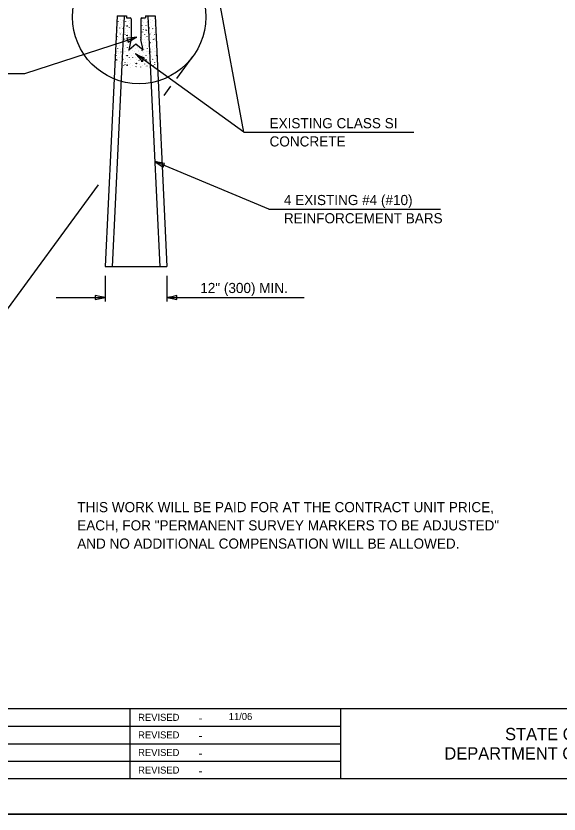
# Model space of a CAD drawing. Extents: x 0 to 2.83, y 0 to 1.83.
# Drawn here: x 0.796 to 1.44, y 0 to 0.946 of the extents above; entities that cross this region are included whole.
import ezdxf

# ---------------------------------------------------------------- set-up
doc = ezdxf.new("R2010")
doc.units = 0
for name, color, linetype in [('RD_Pr_Roadway_Dimensions', 7, 'Continuous'), ('RD_Pr_Roadway_Items', 7, 'Continuous'), ('RD_Pr_Roadway_Notes', 7, 'Continuous'), ('SH_General_Details', 7, 'Continuous'), ('SH_Printer_Plotting_Border', 7, 'Continuous')]:
    doc.layers.add(name, color=color, linetype=linetype)

msp = doc.modelspace()

# ---------------------------------------------------------------- linework, layer by layer
at = {"layer": 'RD_Pr_Roadway_Dimensions'}
for p, q in [((0.90211, 0.63755), (0.90211, 0.60715)), ((0.97527, 0.63755), (0.97527, 0.60715)), ((0.84419, 0.61185), (0.90211, 0.61185)), ((0.97527, 0.61185), (1.13788, 0.61185))]:
    msp.add_line(p, q, dxfattribs=at)
for points in [[(0.89045, 0.61429), (0.89045, 0.61185), (0.89045, 0.60941), (0.89628, 0.61084), (0.90211, 0.61185), (0.89589, 0.61298)], [(0.98692, 0.60941), (0.98693, 0.61185), (0.98693, 0.61429), (0.9811, 0.61286), (0.97527, 0.61185), (0.98149, 0.61072)]]:
    msp.add_lwpolyline(points, close=True, dxfattribs=at)
at = {"layer": 'RD_Pr_Roadway_Items'}
for p, q in [((0.91622, 0.94551), (0.90211, 0.64882)), ((0.92468, 0.94512), (0.91058, 0.64843)), ((0.91622, 0.94551), (0.92741, 0.94551)), ((0.91664, 0.93811), (0.91664, 0.93821)), ((0.91704, 0.94193), (0.91704, 0.94204)), ((0.91773, 0.93908), (0.91773, 0.9392)), ((0.91822, 0.93616), (0.91822, 0.93625)), ((0.92059, 0.94124), (0.92059, 0.94132)), ((0.92115, 0.93798), (0.92115, 0.9381)), ((0.92299, 0.94496), (0.92299, 0.94506)), ((0.92299, 0.94048), (0.92299, 0.94058)), ((0.92521, 0.94207), (0.92521, 0.94217)), ((0.92558, 0.93886), (0.92558, 0.93896)), ((0.92678, 0.93908), (0.92678, 0.9392)), ((0.92741, 0.94551), (0.92741, 0.94327)), ((0.92741, 0.94327), (0.93193, 0.94327)), ((0.92871, 0.9431), (0.92871, 0.9432)), ((0.92981, 0.93897), (0.92981, 0.93908)), ((0.93042, 0.93996), (0.93042, 0.94006)), ((0.93067, 0.93649), (0.93067, 0.93659)), ((0.93304, 0.94216), (0.93304, 0.91839)), ((0.94434, 0.94216), (0.94434, 0.91782)), ((0.94463, 0.93973), (0.94463, 0.93984)), ((0.94541, 0.94224), (0.94541, 0.94234)), ((0.94547, 0.94327), (0.94996, 0.94327)), ((0.94582, 0.94281), (0.94582, 0.94292)), ((0.94582, 0.9386), (0.94582, 0.9387)), ((0.94603, 0.93996), (0.94603, 0.94006)), ((0.94696, 0.93735), (0.94696, 0.93745)), ((0.94905, 0.94099), (0.94905, 0.94109)), ((0.94996, 0.94551), (0.94996, 0.94327)), ((0.94996, 0.94551), (0.9612, 0.94551)), ((0.95054, 0.93815), (0.95054, 0.93826)), ((0.95181, 0.93811), (0.95181, 0.93821)), ((0.95221, 0.94193), (0.95221, 0.94204)), ((0.95274, 0.94512), (0.96682, 0.64843)), ((0.95291, 0.93908), (0.95291, 0.9392)), ((0.95339, 0.93616), (0.95339, 0.93625)), ((0.95573, 0.94124), (0.95573, 0.94132)), ((0.95631, 0.93798), (0.95631, 0.9381)), ((0.95816, 0.94496), (0.95816, 0.94506)), ((0.95816, 0.94048), (0.95816, 0.94058)), ((0.96037, 0.94207), (0.96037, 0.94217)), ((0.96073, 0.93886), (0.96073, 0.93896)), ((0.9612, 0.94551), (0.97527, 0.64882)), ((0.91718, 0.93181), (0.91718, 0.93192)), ((0.91952, 0.93117), (0.91952, 0.93127)), ((0.91971, 0.93578), (0.91971, 0.9359)), ((0.92136, 0.93268), (0.92136, 0.93278)), ((0.92338, 0.92931), (0.92338, 0.92941)), ((0.92347, 0.9304), (0.92347, 0.93049)), ((0.92569, 0.93429), (0.92569, 0.93439)), ((0.92627, 0.93051), (0.92627, 0.93062)), ((0.92871, 0.9287), (0.92871, 0.9288)), ((0.93111, 0.93164), (0.93111, 0.93175)), ((0.93266, 0.92865), (0.93266, 0.92876)), ((0.94582, 0.93392), (0.94582, 0.93403)), ((0.94738, 0.92927), (0.94738, 0.92938)), ((0.94778, 0.93214), (0.94778, 0.93223)), ((0.95081, 0.93401), (0.95081, 0.93412)), ((0.95233, 0.93181), (0.95233, 0.93192)), ((0.9547, 0.93117), (0.9547, 0.93127)), ((0.95487, 0.93578), (0.95487, 0.9359)), ((0.95655, 0.93268), (0.95655, 0.93278)), ((0.95855, 0.92931), (0.95855, 0.92941)), ((0.95864, 0.9304), (0.95864, 0.93049)), ((0.96087, 0.93429), (0.96087, 0.93439)), ((0.96143, 0.93051), (0.96143, 0.93062)), ((0.91586, 0.9258), (0.91586, 0.92588)), ((0.91678, 0.92136), (0.91678, 0.92145)), ((0.91718, 0.91721), (0.91718, 0.91731)), ((0.91822, 0.91956), (0.91822, 0.91966)), ((0.91878, 0.92628), (0.91878, 0.92639)), ((0.92035, 0.92405), (0.92035, 0.92415)), ((0.92124, 0.91751), (0.92124, 0.91759)), ((0.92169, 0.92619), (0.92169, 0.92631)), ((0.92203, 0.92033), (0.92203, 0.92042)), ((0.92411, 0.92179), (0.92411, 0.92191)), ((0.92431, 0.91734), (0.92431, 0.91745)), ((0.92543, 0.91813), (0.92543, 0.91822)), ((0.92569, 0.92533), (0.92569, 0.92543)), ((0.92595, 0.92334), (0.92595, 0.92346)), ((0.92868, 0.926), (0.92868, 0.92609)), ((0.93304, 0.91839), (0.93024, 0.90521)), ((0.93056, 0.92065), (0.93056, 0.92076)), ((0.93077, 0.92281), (0.93077, 0.92292)), ((0.93083, 0.91773), (0.93083, 0.91784)), ((0.9327, 0.92442), (0.9327, 0.92453)), ((0.93922, 0.92007), (0.93922, 0.92017)), ((0.94716, 0.90521), (0.94434, 0.91782)), ((0.94446, 0.92019), (0.94446, 0.9203)), ((0.94538, 0.92645), (0.94538, 0.92656)), ((0.94643, 0.9223), (0.94643, 0.92241)), ((0.94643, 0.91799), (0.94643, 0.9181)), ((0.94688, 0.92645), (0.94688, 0.92656)), ((0.9484, 0.9177), (0.9484, 0.9178)), ((0.94919, 0.92372), (0.94919, 0.92381)), ((0.94988, 0.92024), (0.94988, 0.92034)), ((0.95102, 0.9258), (0.95102, 0.92588)), ((0.95193, 0.92136), (0.95193, 0.92145)), ((0.95233, 0.91721), (0.95233, 0.91731)), ((0.95339, 0.91956), (0.95339, 0.91966)), ((0.95394, 0.92628), (0.95394, 0.92639)), ((0.95554, 0.92405), (0.95554, 0.92415)), ((0.9564, 0.91751), (0.9564, 0.91759)), ((0.95683, 0.92619), (0.95683, 0.92631)), ((0.9572, 0.92033), (0.9572, 0.92042)), ((0.95929, 0.92179), (0.95929, 0.92191)), ((0.95946, 0.91734), (0.95946, 0.91745)), ((0.96061, 0.91813), (0.96061, 0.91822)), ((0.96087, 0.92533), (0.96087, 0.92543)), ((0.96113, 0.92334), (0.96113, 0.92346)), ((0.91498, 0.9139), (0.91498, 0.91399)), ((0.9151, 0.91052), (0.9151, 0.91062)), ((0.91878, 0.91048), (0.91878, 0.9106)), ((0.92299, 0.90978), (0.92299, 0.90989)), ((0.92347, 0.91375), (0.92347, 0.91387)), ((0.92609, 0.91052), (0.92609, 0.91062)), ((0.92782, 0.91404), (0.92782, 0.91414)), ((0.92871, 0.90792), (0.92871, 0.90803)), ((0.92898, 0.91212), (0.92898, 0.9122)), ((0.93024, 0.90521), (0.93864, 0.91254)), ((0.93619, 0.90978), (0.93619, 0.90989)), ((0.93864, 0.91254), (0.94716, 0.90521)), ((0.93895, 0.91212), (0.93895, 0.9122)), ((0.94016, 0.90862), (0.94016, 0.90873)), ((0.94025, 0.91023), (0.94025, 0.91034)), ((0.94303, 0.90854), (0.94303, 0.90865)), ((0.9453, 0.91562), (0.9453, 0.91573)), ((0.94696, 0.9145), (0.94696, 0.9146)), ((0.947, 0.91048), (0.947, 0.9106)), ((0.95015, 0.9139), (0.95015, 0.91399)), ((0.95029, 0.91052), (0.95029, 0.91062)), ((0.95394, 0.91048), (0.95394, 0.9106)), ((0.95816, 0.90978), (0.95816, 0.90989)), ((0.95864, 0.91375), (0.95864, 0.91387)), ((0.96126, 0.91052), (0.96126, 0.91062)), ((0.96151, 0.91509), (0.96151, 0.91519)), ((0.91537, 0.90295), (0.91537, 0.90306)), ((0.91562, 0.89881), (0.91562, 0.89892)), ((0.91664, 0.90291), (0.91664, 0.90301)), ((0.91704, 0.90676), (0.91704, 0.90687)), ((0.91773, 0.90391), (0.91773, 0.904)), ((0.91822, 0.90096), (0.91822, 0.90106)), ((0.91971, 0.90061), (0.91971, 0.90071)), ((0.92059, 0.90604), (0.92059, 0.90614)), ((0.92115, 0.90281), (0.92115, 0.9029)), ((0.92299, 0.90529), (0.92299, 0.90541)), ((0.92521, 0.90689), (0.92521, 0.90697)), ((0.92558, 0.90367), (0.92558, 0.90377)), ((0.92569, 0.8991), (0.92569, 0.8992)), ((0.92678, 0.90391), (0.92678, 0.904)), ((0.92981, 0.9038), (0.92981, 0.90391)), ((0.93042, 0.90477), (0.93042, 0.90486)), ((0.93067, 0.9013), (0.93067, 0.9014)), ((0.93348, 0.89893), (0.93348, 0.89903)), ((0.93435, 0.90689), (0.93435, 0.90697)), ((0.93489, 0.90456), (0.93489, 0.90467)), ((0.93554, 0.90105), (0.93554, 0.90115)), ((0.93743, 0.90342), (0.93743, 0.90352)), ((0.93791, 0.90655), (0.93791, 0.90665)), ((0.9404, 0.90019), (0.9404, 0.90029)), ((0.94118, 0.90493), (0.94118, 0.90502)), ((0.94132, 0.90346), (0.94132, 0.90357)), ((0.94307, 0.90086), (0.94307, 0.90095)), ((0.94463, 0.90456), (0.94463, 0.90467)), ((0.94582, 0.90342), (0.94582, 0.90352)), ((0.94582, 0.89875), (0.94582, 0.89883)), ((0.94603, 0.90477), (0.94603, 0.90486)), ((0.94696, 0.90216), (0.94696, 0.90227)), ((0.94905, 0.9058), (0.94905, 0.90591)), ((0.95054, 0.90295), (0.95054, 0.90306)), ((0.95081, 0.89881), (0.95081, 0.89892)), ((0.95181, 0.90291), (0.95181, 0.90301)), ((0.95221, 0.90676), (0.95221, 0.90687)), ((0.95291, 0.90391), (0.95291, 0.904)), ((0.95339, 0.90096), (0.95339, 0.90106)), ((0.95487, 0.90061), (0.95487, 0.90071)), ((0.95573, 0.90604), (0.95573, 0.90614)), ((0.95631, 0.90281), (0.95631, 0.9029)), ((0.95816, 0.90529), (0.95816, 0.90541)), ((0.96037, 0.90689), (0.96037, 0.90697)), ((0.96073, 0.90367), (0.96073, 0.90377)), ((0.96087, 0.8991), (0.96087, 0.8992)), ((0.96197, 0.90391), (0.96197, 0.904)), ((0.91586, 0.8906), (0.91586, 0.89071)), ((0.91718, 0.89663), (0.91718, 0.89672)), ((0.91878, 0.89111), (0.91878, 0.89122)), ((0.91952, 0.89598), (0.91952, 0.8961)), ((0.92035, 0.88886), (0.92035, 0.88896)), ((0.92136, 0.89749), (0.92136, 0.89758)), ((0.92169, 0.89102), (0.92169, 0.89113)), ((0.92338, 0.89412), (0.92338, 0.89424)), ((0.92347, 0.89521), (0.92347, 0.89531)), ((0.92569, 0.89015), (0.92569, 0.89026)), ((0.92627, 0.89534), (0.92627, 0.89545)), ((0.92868, 0.89081), (0.92868, 0.89089)), ((0.92871, 0.8935), (0.92871, 0.8936)), ((0.93111, 0.89646), (0.93111, 0.89656)), ((0.93266, 0.89347), (0.93266, 0.89356)), ((0.9327, 0.88924), (0.9327, 0.88933)), ((0.93489, 0.89646), (0.93489, 0.89656)), ((0.9365, 0.8906), (0.9365, 0.89071)), ((0.93829, 0.89669), (0.93829, 0.8968)), ((0.93909, 0.89435), (0.93909, 0.89445)), ((0.94235, 0.89288), (0.94235, 0.893)), ((0.94303, 0.89598), (0.94303, 0.8961)), ((0.94425, 0.89362), (0.94425, 0.89373)), ((0.94538, 0.89127), (0.94538, 0.89139)), ((0.94688, 0.89127), (0.94688, 0.89139)), ((0.94738, 0.8941), (0.94738, 0.89419)), ((0.94778, 0.89694), (0.94778, 0.89706)), ((0.95102, 0.8906), (0.95102, 0.89071)), ((0.95233, 0.89663), (0.95233, 0.89672)), ((0.95394, 0.89111), (0.95394, 0.89122)), ((0.9547, 0.89598), (0.9547, 0.8961)), ((0.95554, 0.88886), (0.95554, 0.88896)), ((0.95655, 0.89749), (0.95655, 0.89758)), ((0.95683, 0.89102), (0.95683, 0.89113)), ((0.95855, 0.89412), (0.95855, 0.89424)), ((0.95864, 0.89521), (0.95864, 0.89531)), ((0.96087, 0.89015), (0.96087, 0.89026)), ((0.96143, 0.89534), (0.96143, 0.89545)), ((0.91402, 0.88852), (0.91402, 0.88862)), ((0.92411, 0.88662), (0.92411, 0.88673)), ((0.92595, 0.88817), (0.92595, 0.88826)), ((0.93077, 0.88761), (0.93077, 0.88772)), ((0.93238, 0.88467), (0.93238, 0.88479)), ((0.935, 0.8873), (0.935, 0.88738)), ((0.93881, 0.88538), (0.93881, 0.88548)), ((0.93922, 0.88489), (0.93922, 0.88498)), ((0.94226, 0.88827), (0.94226, 0.88837)), ((0.94446, 0.88501), (0.94446, 0.88513)), ((0.94643, 0.88713), (0.94643, 0.88724)), ((0.94919, 0.88852), (0.94919, 0.88862)), ((0.94988, 0.88506), (0.94988, 0.88514)), ((0.95193, 0.88616), (0.95193, 0.88625)), ((0.95929, 0.88662), (0.95929, 0.88673)), ((0.96113, 0.88817), (0.96113, 0.88826)), ((0.90211, 0.64882), (0.97527, 0.64882))]:
    msp.add_line(p, q, dxfattribs=at)
for points in [[(0.91543, 0.92893), (0.91568, 0.92915), (0.91591, 0.92836)], [(0.91591, 0.92836), (0.91543, 0.92848)], [(0.92873, 0.93362), (0.92788, 0.93341), (0.92812, 0.93422), (0.92873, 0.93362)], [(0.95106, 0.92836), (0.95022, 0.92856), (0.95083, 0.92915), (0.95106, 0.92836)], [(0.92778, 0.92186), (0.92763, 0.9227), (0.92846, 0.92241), (0.92778, 0.92186)], [(0.95513, 0.91344), (0.95436, 0.91387), (0.95513, 0.91429), (0.95513, 0.91344)], [(0.92873, 0.89842), (0.92788, 0.89821), (0.92812, 0.89902), (0.92873, 0.89842)], [(0.96342, 0.89833), (0.96307, 0.89821), (0.96329, 0.89902), (0.9634, 0.89892)], [(0.91591, 0.89318), (0.91506, 0.89339), (0.91568, 0.89398), (0.91591, 0.89318)], [(0.93964, 0.88929), (0.93904, 0.88869), (0.9388, 0.8895), (0.93964, 0.88929)], [(0.95106, 0.89318), (0.95022, 0.89339), (0.95083, 0.89398), (0.95106, 0.89318)], [(0.92778, 0.88668), (0.92763, 0.88751), (0.92846, 0.88721), (0.92778, 0.88668)]]:
    msp.add_lwpolyline(points, dxfattribs=at)
for centre, start, end in [((0.93192, 0.94215), 0, 90), ((0.94546, 0.94215), 90, 180)]:
    msp.add_arc(centre, 0.00113, start, end, dxfattribs=at)
at = {"layer": 'RD_Pr_Roadway_Notes'}
for p, q in [((1.0663, 0.80767), (1.03476, 0.97795)), ((0.80705, 0.87751), (0.93974, 0.92033)), ((1.0663, 0.80767), (0.93788, 0.90047)), ((0.98688, 0.87156), (1.00597, 0.89751)), ((0.6542, 0.87751), (0.80705, 0.87751)), ((0.97188, 0.85115), (0.97998, 0.86216)), ((1.0663, 0.80767), (1.26776, 0.80767)), ((1.09608, 0.71667), (0.96089, 0.77307)), ((0.65788, 0.42335), (0.89422, 0.74528)), ((1.09608, 0.71667), (1.29971, 0.71667))]:
    msp.add_line(p, q, dxfattribs=at)
for points in [[(0.92789, 0.91907), (0.92864, 0.91674), (0.92939, 0.91442), (0.9345, 0.91757), (0.93974, 0.92033), (0.93347, 0.91949)], [(0.9459, 0.89166), (0.94733, 0.89364), (0.94876, 0.89561), (0.9432, 0.89787), (0.93788, 0.90047), (0.94226, 0.89591)], [(0.97072, 0.76633), (0.97166, 0.76857), (0.9726, 0.77083), (0.96666, 0.77175), (0.96089, 0.77307), (0.9662, 0.76963)]]:
    msp.add_lwpolyline(points, close=True, dxfattribs=at)
msp.add_circle((0.94229, 0.94425), 0.07898, dxfattribs=at)
at = {"layer": 'SH_General_Details'}
for p, q in [((0.16667, 0.125), (2.79166, 0.125)), ((0.93119, 0.125), (0.93119, 0.04167)), ((1.18118, 0.125), (1.18118, 0.04167)), ((0.41452, 0.10417), (1.18118, 0.10417)), ((0.41452, 0.08333), (1.18118, 0.08333)), ((0.41452, 0.0625), (1.18118, 0.0625)), ((2.83332, 0), (0, 0))]:
    msp.add_line(p, q, dxfattribs=at)
msp.add_lwpolyline([(0.16667, 1.79166), (2.79166, 1.79166), (2.79166, 0.04167), (0.16667, 0.04167)], close=True, dxfattribs=at)
at = {"layer": 'SH_Printer_Plotting_Border'}
msp.add_lwpolyline([(0, 0), (2.83332, 0), (2.83332, 1.83333), (0, 1.83333)], close=True, dxfattribs=at)

# ---------------------------------------------------------------- texts
at = {"layer": 'RD_Pr_Roadway_Dimensions'}
msp.add_text('12" (300) MIN.', height=0.012, dxfattribs=at).set_placement((1.0148, 0.61725))
at = {"layer": 'RD_Pr_Roadway_Notes'}
for s, p in [('EXISTING CLASS SI', (1.09694, 0.81247)), ('CONCRETE', (1.09694, 0.79087)), ('4 EXISTING #4 (#10)', (1.11392, 0.72147)), ('REINFORCEMENT BARS', (1.11392, 0.69987)), ('THIS WORK WILL BE PAID FOR AT THE CONTRACT UNIT PRICE,', (0.86899, 0.35763)), ('EACH, FOR "PERMANENT SURVEY MARKERS TO BE ADJUSTED"', (0.86899, 0.33603)), ('AND NO ADDITIONAL COMPENSATION WILL BE ALLOWED.', (0.86899, 0.31443))]:
    msp.add_text(s, height=0.012, dxfattribs=at).set_placement(p)
at = {"layer": 'SH_General_Details'}
for s, height, p in [('REVISED', 0.008333, (0.94118, 0.11042)), ('11/06', 0.008333, (1.04857, 0.11139)), ('-', 0.01, (1.01282, 0.10875)), ('REVISED', 0.008333, (0.94118, 0.08958)), ('STATE OF ILLINOIS', 0.0145834, (1.37608, 0.0875)), ('-', 0.01, (1.01282, 0.08792)), ('REVISED', 0.008333, (0.94118, 0.06875)), ('DEPARTMENT OF TRANSPORTATION', 0.0145834, (1.30415, 0.06458)), ('-', 0.01, (1.01282, 0.06708)), ('REVISED', 0.008333, (0.94118, 0.04792)), ('-', 0.01, (1.01282, 0.04625))]:
    msp.add_text(s, height=height, dxfattribs=at).set_placement(p)

doc.saveas('drawing.dxf')
